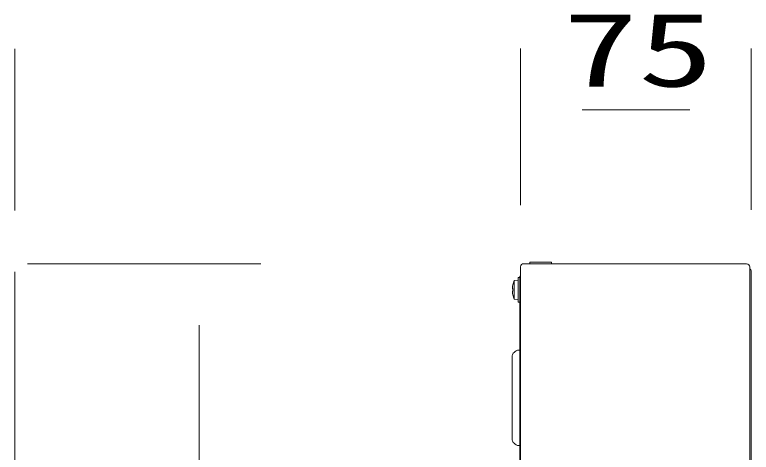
# Model space of a CAD drawing. Units: millimetres on the paper. Extents: x -401 to 401, y -280 to 280.
# Drawn here: x -313.99 to -290.04, y -156.27 to -142.04 of the extents above; entities that cross this region are included whole.
import ezdxf
from ezdxf.enums import TextEntityAlignment as Align

# ---------------------------------------------------------------- set-up
doc = ezdxf.new("R2010")
doc.units = ezdxf.units.MM
doc.layers.add('0-5_GAIKEI', color=4, linetype='Continuous', lineweight=9)
doc.layers.add('0-6_SUNPO', color=7, linetype='Continuous', lineweight=9)
doc.styles.add('ＭＳ ゴシック', font='')
doc.styles.get('ＭＳ ゴシック').set_extended_font_data('MS Gothic')

msp = doc.modelspace()

# ---------------------------------------------------------------- linework, layer by layer
at = {"layer": '0-5_GAIKEI', "color": 7}
for p, q in [((-297.442, -150.136), (-294.792, -150.136)), ((-295.364, -150.136), (-295.364, -150.139)), ((-295.203, -150.136), (-295.203, -150.139)), ((-294.792, -150.136), (-294.792, -150.139)), ((-290.194, -150.139), (-294.792, -150.139)), ((-313.992, -150.405), (-313.992, -176.368)), ((-297.542, -176.536), (-297.542, -150.236)), ((-290.094, -150.298), (-290.094, -150.239)), ((-290.094, -150.239), (-290.094, -176.534)), ((-290.094, -150.239), (-290.094, -176.534)), ((-290.042, -176.386), (-290.042, -150.386))]:
    msp.add_line(p, q, dxfattribs=at)
at = {"layer": '0-5_GAIKEI'}
for p, q in [((-296.542, -150.091), (-297.242, -150.091)), ((-297.242, -150.136), (-297.242, -150.091)), ((-296.542, -150.136), (-296.542, -150.091)), ((-297.622, -150.586), (-297.622, -151.386)), ((-297.567, -150.586), (-297.622, -150.586)), ((-297.567, -150.536), (-297.567, -176.236)), ((-297.542, -150.536), (-297.567, -150.536)), ((-297.795, -150.827), (-297.795, -150.826)), ((-297.752, -150.683), (-297.622, -150.671)), ((-297.752, -150.683), (-297.752, -151.29)), ((-297.795, -150.948), (-297.807, -150.947)), ((-297.795, -151.025), (-297.807, -151.026)), ((-297.795, -151.146), (-297.795, -151.146)), ((-297.752, -151.29), (-297.622, -151.301)), ((-297.567, -151.386), (-297.622, -151.386)), ((-297.567, -152.946), (-297.647, -152.949)), ((-297.817, -155.846), (-297.817, -153.146)), ((-297.542, -153.536), (-297.567, -153.536)), ((-297.542, -153.736), (-297.567, -153.736)), ((-297.542, -153.936), (-297.567, -153.936)), ((-297.567, -156.046), (-297.647, -156.044))]:
    msp.add_line(p, q, dxfattribs=at)
msp.add_circle((-297.807, -150.946), 0.0006, dxfattribs=at)
at = {"layer": '0-5_GAIKEI', "color": 7}
for centre, radius, start, end in [((-297.442, -150.236), 0.1, 90, 180), ((-290.194, -150.239), 0.1, 0.0795, 89.9203), ((-290.194, -150.239), 0.0999, 359.9857, 90.0142), ((-290.142, -150.386), 0.1, 0, 61.7636)]:
    msp.add_arc(centre, radius, start, end, dxfattribs=at)
at = {"layer": '0-5_GAIKEI'}
for centre, radius, start, end in [((-297.013, -150.986), 0.798, 157.6435, 168.4373), ((-297.728, -151.037), 0.0807, 176.9458, 178.612), ((-297.686, -151.038), 0.123, 178.7329, 180), ((-297.654, -151.038), 0.155, 180, 180.9003), ((-297.561, -151.036), 0.248, 181.8275, 182.7223), ((-297.503, -150.94), 0.306, 176.3308, 177.1988), ((-297.546, -150.938), 0.262, 177.1891, 178.0259), ((-297.605, -150.936), 0.203, 178.0212, 178.9394), ((-297.65, -150.935), 0.158, 178.9392, 180), ((-297.685, -150.935), 0.123, 180, 181.264), ((-297.725, -150.936), 0.0828, 181.227, 182.9649), ((-297.745, -150.937), 0.063, 182.2579, 184.2749), ((-297.758, -150.938), 0.0505, 182.9285, 185.3712), ((-297.781, -150.94), 0.0272, 185.2263, 189.2123), ((-297.771, -150.939), 0.037, 184.222, 186.9484), ((-297.789, -150.941), 0.0194, 186.8437, 190.8724), ((-297.799, -150.943), 0.0093, 188.2697, 198.6909), ((-297.805, -150.945), 0.0028, 180, 213.3143), ((-297.799, -150.943), 0.0088, 190.5814, 197.7414), ((-297.798, -151.03), 0.0098, 161.726, 172.1301), ((-297.8, -151.03), 0.008, 160.0032, 170.9326), ((-297.779, -151.033), 0.0288, 171.1324, 175.0058), ((-297.784, -151.033), 0.0244, 169.9133, 174.6478), ((-297.757, -151.035), 0.0515, 174.8609, 177.1427), ((-297.759, -151.035), 0.0493, 174.453, 177.0119), ((-297.727, -151.037), 0.0814, 177.1171, 178.7611), ((-297.693, -151.038), 0.116, 178.5883, 180), ((-297.607, -151.037), 0.201, 180.8952, 181.8312), ((-297.495, -151.033), 0.313, 182.715, 183.5932), ((-297.459, -151.03), 0.35, 183.5994, 184.5432), ((-297.418, -150.946), 0.391, 174.3066, 175.4719), ((-297.444, -150.944), 0.364, 175.4573, 176.3208), ((-297.806, -150.946), 0.0011, 180, 270), ((-297.806, -151.027), 0.0011, 90, 180), ((-297.806, -151.027), 0.001, 90, 180), ((-297.416, -151.027), 0.393, 184.5347, 185.698), ((-297.013, -150.986), 0.798, 191.5627, 202.3565), ((-297.378, -153.486), 0.6, 116.6151, 132.9475), ((-297.422, -153.21), 0.4, 155.7995, 170.793), ((-297.422, -155.782), 0.4, 189.207, 204.2005), ((-297.378, -155.507), 0.6, 227.0525, 243.3849)]:
    msp.add_arc(centre, radius, start, end, dxfattribs=at)
for centre, major_axis, ratio, start_param, end_param in [((-297.016, -150.986), (0, 0.798), 0.996195, 1.369474, 1.471075), ((-297.016, -150.986), (0, -0.798), 0.996195, 4.511066, 4.612667), ((-297.016, -150.986), (0, -0.798), 0.996195, 4.812111, 4.913712), ((-297.016, -150.986), (0, 0.798), 0.996195, 1.670518, 1.772119), ((-297.14, -150.986), (0, -0.757), 0.866025, 4.661515, 4.763263)]:
    msp.add_ellipse(centre, major_axis=major_axis, ratio=ratio, start_param=start_param, end_param=end_param, dxfattribs=at)
at = {"layer": '0-6_SUNPO'}
for p, q in [((-313.992, -148.405), (-313.992, -143.153)), ((-297.542, -148.236), (-297.542, -143.136)), ((-290.042, -148.386), (-290.042, -143.136)), ((-295.542, -145.136), (-292.042, -145.136)), ((-313.582, -150.136), (-305.992, -150.136)), ((-307.992, -152.136), (-307.992, -174.636))]:
    msp.add_line(p, q, dxfattribs=at)

# ---------------------------------------------------------------- texts
at = {"layer": '0-6_SUNPO', "style": 'ＭＳ ゴシック', "width": 1.5}
msp.add_text('75', height=2.405, dxfattribs=at).set_placement((-296.173, -145.099), align=Align.BOTTOM_LEFT)

doc.saveas('drawing.dxf')
